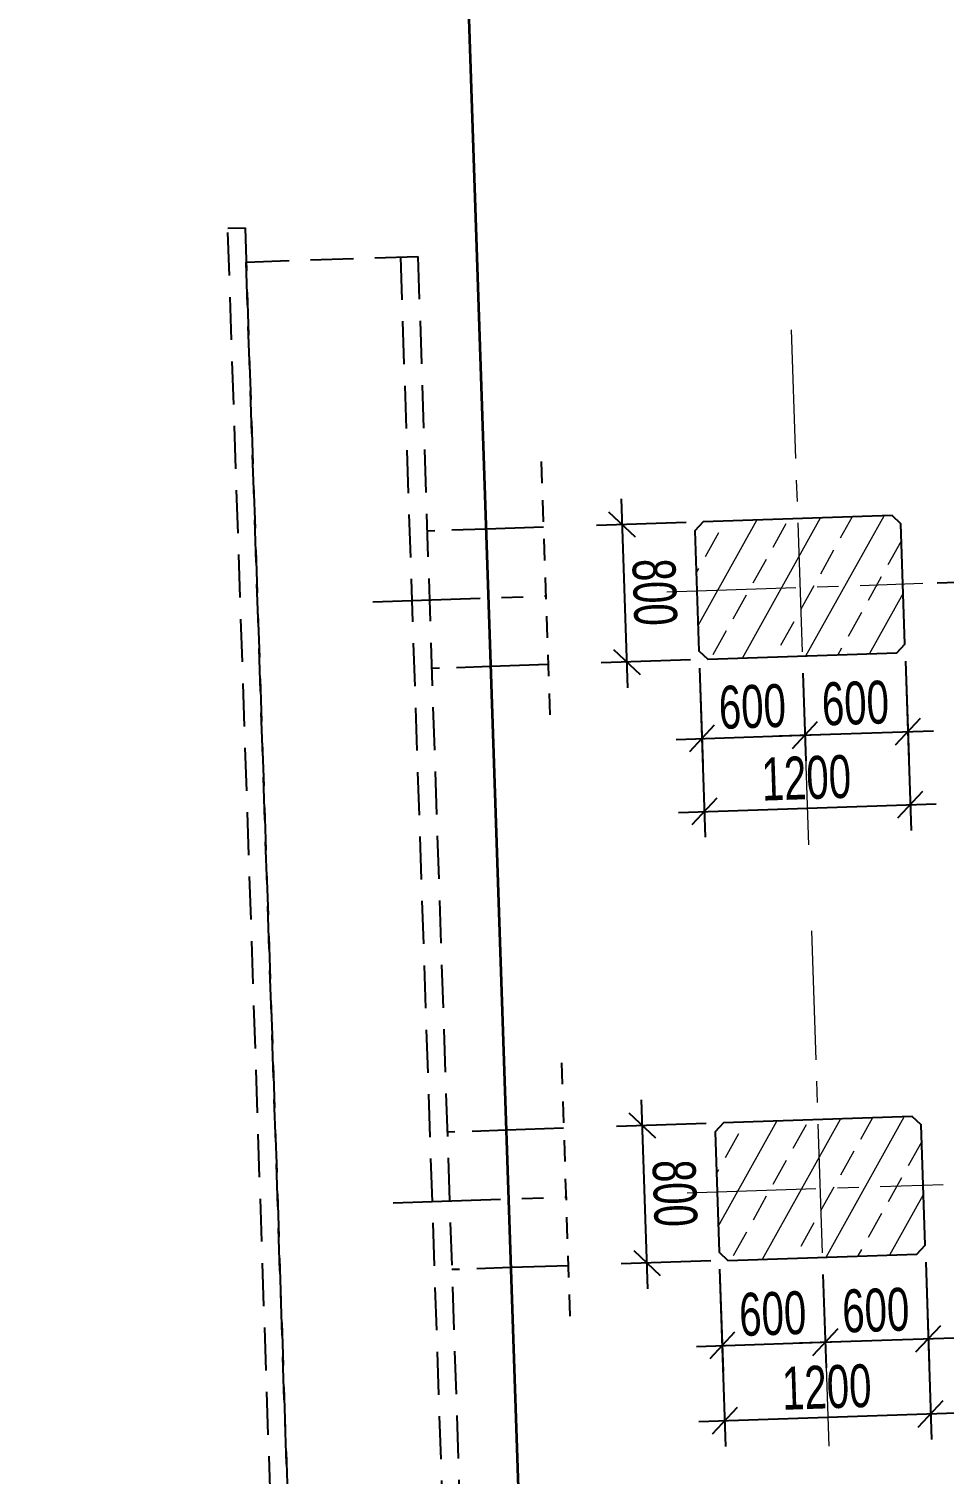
# Model space of a CAD drawing. Header units: metres. Extents: x 8395712 to 9795150, y 4166577 to 5794892.
# Drawn here: x 8418327.61 to 8418332.94, y 5772429.33 to 5772437.74 of the extents above; entities that cross this region are included whole.
import ezdxf

# ---------------------------------------------------------------- set-up
doc = ezdxf.new("R2010")
doc.units = ezdxf.units.M
doc.header["$PDMODE"] = 35
doc.header["$PDSIZE"] = 0.002
for name, pattern in [('CENTER', [2, 1.25, -0.25, 0.25, -0.25]), ('CENTER2', [1.125, 0.75, -0.125, 0.125, -0.125]), ('HIDDEN', [0.375, 0.25, -0.125])]:
    doc.linetypes.add(name, pattern=pattern)
doc.layers.add('00WspGeo-T', color=7, linetype='Continuous')
doc.layers.add('AII_M_konstrukcja beton', color=3, linetype='Continuous')
for name, color, linetype, lineweight in [('AII_M_kreskowanie', 8, 'Continuous', 0), ('AII_M_linie kreskowane', 9, 'HIDDEN', 18), ('AII_M_obiekty osie', 7, 'CENTER2', 18), ('AII_M_opisy wymiary', 1, 'Continuous', 25), ('AII_M_osie', 9, 'CENTER', 18), ('AII_M_teren projektowany', 4, 'Continuous', 70)]:
    doc.layers.add(name, color=color, linetype=linetype, lineweight=lineweight)
doc.styles.add('CDMSTYLE', font='CDMSIMPL.shx', dxfattribs={"width": 0.7, "bigfont": 'CDMBIGPL.shx'})
doc.dimstyles.new('CDM-ME100MM', dxfattribs={"dimscale": 0.1, "dimtxt": 2.5, "dimasz": 1.5, "dimexe": 1.5, "dimexo": 1, "dimgap": 0.5, "dimtad": 1, "dimdec": 0, "dimlfac": 1000, "dimrnd": 1, "dimzin": 9, "dimtxsty": 'CDMSTYLE', "dimblk": 'OBLIQUE', "dimcen": 2.5, "dimdle": 1.5, "dimclrd": 9, "dimclre": 9, "dimclrt": 1, "dimadec": 1, "dimazin": 2, "dimtfac": 1, "dimtdec": 0, "dimtix": 1, "dimtmove": 2, "dimatfit": 3, "dimldrblk": 'DOT', "dimfxl": 1, "dimtvp": 1, "dimtolj": 1, "dimtzin": 0, "dimlwd": 25, "dimlwe": 25, "dimarcsym": 0})

# ---------------------------------------------------------------- blocks, each defined once
blk = doc.blocks.new('_OBLIQUE')
at = {"color": 0, "linetype": 'ByBlock'}
blk.add_line((-0.5, -0.5), (0.5, 0.5), dxfattribs=at)
blk = doc.blocks.new('*D330')
at = {"layer": 'AII_M_opisy wymiary', "color": 9, "linetype": 'ByBlock', "lineweight": 25, "transparency": 16777216}
for p, q in [((8418331.2149, 5772430.4068), (8418331.178, 5772431.5062)), ((8418331.5543, 5772431.3687), (8418331.0331, 5772431.3512)), ((8418331.5811, 5772430.5691), (8418331.0599, 5772430.5517))]:
    blk.add_line(p, q, dxfattribs=at)
at = {"layer": 'Defpoints', "color": 0, "linetype": 'ByBlock', "lineweight": 25, "transparency": 16777216}
for p in [(8418331.183, 5772431.3562), (8418331.6542, 5772431.372), (8418331.681, 5772430.5725)]:
    blk.add_point(p, dxfattribs=at)
at = {"layer": 'AII_M_opisy wymiary', "color": 9, "linetype": 'ByBlock', "lineweight": 25, "transparency": 16777216, "xscale": 0.15, "yscale": 0.15, "zscale": 0.15}
for p, rotation in [((8418331.183, 5772431.3562), 91.92062238634111), ((8418331.2098, 5772430.5567), 271.9206223863411)]:
    blk.add_blockref('_OBLIQUE', p, dxfattribs=dict(at, rotation=rotation))
at = {"layer": 'AII_M_opisy wymiary', "color": 1, "linetype": 'ByBlock', "lineweight": 25, "transparency": 16777216, "insert": (8418331.3713, 5772430.9623), "char_height": 0.25, "attachment_point": 5, "rotation": 271.92062, "style": 'CDMSTYLE'}
blk.add_mtext('\\A1;800', dxfattribs=at)
blk = doc.blocks.new('_DOT')
at = {"color": 0, "linetype": 'ByBlock'}
blk.add_line((-0.5, 0), (-1, 0), dxfattribs=at)
at = {"color": 0, "linetype": 'ByBlock', "const_width": 0.5}
blk.add_lwpolyline([(-0.25, 0, 1), (0.25, 0, 1)], format="xyb", close=True, dxfattribs=at)
blk = doc.blocks.new('*D331')
at = {"layer": 'AII_M_opisy wymiary', "color": 9, "linetype": 'ByBlock', "lineweight": 25, "transparency": 16777216}
for p, q in [((8418331.6327, 5772430.5208), (8418331.6527, 5772429.9265)), ((8418332.2341, 5772430.491), (8418332.2523, 5772429.9466)), ((8418331.4977, 5772430.0714), (8418332.3972, 5772430.1016))]:
    blk.add_line(p, q, dxfattribs=at)
at = {"layer": 'Defpoints', "color": 0, "linetype": 'ByBlock', "lineweight": 25, "transparency": 16777216}
for p in [(8418331.6294, 5772430.6208), (8418332.2307, 5772430.5909), (8418332.2473, 5772430.0965)]:
    blk.add_point(p, dxfattribs=at)
at = {"layer": 'AII_M_opisy wymiary', "color": 9, "linetype": 'ByBlock', "lineweight": 25, "transparency": 16777216, "xscale": 0.15, "yscale": 0.15, "zscale": 0.15}
for p, rotation in [((8418331.6476, 5772430.0764), 181.9206223863411), ((8418332.2473, 5772430.0965), 1.920622386341111)]:
    blk.add_blockref('_OBLIQUE', p, dxfattribs=dict(at, rotation=rotation))
at = {"layer": 'AII_M_opisy wymiary', "color": 1, "linetype": 'ByBlock', "lineweight": 25, "transparency": 16777216, "insert": (8418331.9416, 5772430.2614), "char_height": 0.25, "attachment_point": 5, "rotation": 1.92062, "style": 'CDMSTYLE'}
blk.add_mtext('\\A1;600', dxfattribs=at)
blk = doc.blocks.new('*D332')
at = {"layer": 'AII_M_opisy wymiary', "color": 9, "linetype": 'ByBlock', "lineweight": 25, "transparency": 16777216}
for p, q in [((8418332.8321, 5772430.5611), (8418332.852, 5772429.9667)), ((8418332.2341, 5772430.491), (8418332.2523, 5772429.9466)), ((8418332.0974, 5772430.0915), (8418332.9969, 5772430.1217))]:
    blk.add_line(p, q, dxfattribs=at)
at = {"layer": 'Defpoints', "color": 0, "linetype": 'ByBlock', "lineweight": 25, "transparency": 16777216}
for p in [(8418332.8287, 5772430.661), (8418332.2307, 5772430.5909), (8418332.847, 5772430.1166)]:
    blk.add_point(p, dxfattribs=at)
at = {"layer": 'AII_M_opisy wymiary', "color": 9, "linetype": 'ByBlock', "lineweight": 25, "transparency": 16777216, "xscale": 0.15, "yscale": 0.15, "zscale": 0.15}
for p, rotation in [((8418332.2473, 5772430.0965), 181.9206223863411), ((8418332.847, 5772430.1166), 1.920622386341111)]:
    blk.add_blockref('_OBLIQUE', p, dxfattribs=dict(at, rotation=rotation))
at = {"layer": 'AII_M_opisy wymiary', "color": 1, "linetype": 'ByBlock', "lineweight": 25, "transparency": 16777216, "insert": (8418332.5413, 5772430.2815), "char_height": 0.25, "attachment_point": 5, "rotation": 1.92062, "style": 'CDMSTYLE'}
blk.add_mtext('\\A1;600', dxfattribs=at)
blk = doc.blocks.new('*D329')
at = {"layer": 'AII_M_opisy wymiary', "color": 9, "linetype": 'ByBlock', "lineweight": 25, "transparency": 16777216}
for p, q in [((8418332.8321, 5772430.5611), (8418332.8667, 5772429.5296)), ((8418331.6327, 5772430.5208), (8418331.6673, 5772429.4893)), ((8418331.5124, 5772429.6342), (8418333.0115, 5772429.6845))]:
    blk.add_line(p, q, dxfattribs=at)
at = {"layer": 'Defpoints', "color": 0, "linetype": 'ByBlock', "lineweight": 25, "transparency": 16777216}
for p in [(8418332.8287, 5772430.661), (8418331.6294, 5772430.6208), (8418332.8616, 5772429.6795)]:
    blk.add_point(p, dxfattribs=at)
at = {"layer": 'AII_M_opisy wymiary', "color": 9, "linetype": 'ByBlock', "lineweight": 25, "transparency": 16777216, "xscale": 0.15, "yscale": 0.15, "zscale": 0.15}
for p, rotation in [((8418331.6623, 5772429.6393), 181.9206223863411), ((8418332.8616, 5772429.6795), 1.920622386341111)]:
    blk.add_blockref('_OBLIQUE', p, dxfattribs=dict(at, rotation=rotation))
at = {"layer": 'AII_M_opisy wymiary', "color": 1, "linetype": 'ByBlock', "lineweight": 25, "transparency": 16777216, "insert": (8418332.2561, 5772429.8343), "char_height": 0.25, "attachment_point": 5, "rotation": 1.92062, "style": 'CDMSTYLE'}
blk.add_mtext('\\A1;1200', dxfattribs=at)
blk = doc.blocks.new('*D334')
at = {"layer": 'AII_M_opisy wymiary', "color": 9, "linetype": 'ByBlock', "lineweight": 25, "transparency": 16777216}
for p, q in [((8418331.0976, 5772433.9048), (8418331.0607, 5772435.0042)), ((8418331.437, 5772434.8667), (8418330.9158, 5772434.8493)), ((8418331.4638, 5772434.0672), (8418330.9426, 5772434.0497))]:
    blk.add_line(p, q, dxfattribs=at)
at = {"layer": 'Defpoints', "color": 0, "linetype": 'ByBlock', "lineweight": 25, "transparency": 16777216}
for p in [(8418331.0657, 5772434.8543), (8418331.5369, 5772434.8701), (8418331.5637, 5772434.0705)]:
    blk.add_point(p, dxfattribs=at)
at = {"layer": 'AII_M_opisy wymiary', "color": 9, "linetype": 'ByBlock', "lineweight": 25, "transparency": 16777216, "xscale": 0.15, "yscale": 0.15, "zscale": 0.15}
for p, rotation in [((8418331.0657, 5772434.8543), 91.92062238634111), ((8418331.0925, 5772434.0547), 271.9206223863411)]:
    blk.add_blockref('_OBLIQUE', p, dxfattribs=dict(at, rotation=rotation))
at = {"layer": 'AII_M_opisy wymiary', "color": 1, "linetype": 'ByBlock', "lineweight": 25, "transparency": 16777216, "insert": (8418331.254, 5772434.4604), "char_height": 0.25, "attachment_point": 5, "rotation": 271.92062, "style": 'CDMSTYLE'}
blk.add_mtext('\\A1;800', dxfattribs=at)
blk = doc.blocks.new('*D335')
at = {"layer": 'AII_M_opisy wymiary', "color": 9, "linetype": 'ByBlock', "lineweight": 25, "transparency": 16777216}
for p, q in [((8418331.5154, 5772434.0189), (8418331.5342, 5772433.4595)), ((8418332.1168, 5772433.989), (8418332.1339, 5772433.4796)), ((8418331.3792, 5772433.6044), (8418332.2787, 5772433.6345))]:
    blk.add_line(p, q, dxfattribs=at)
at = {"layer": 'Defpoints', "color": 0, "linetype": 'ByBlock', "lineweight": 25, "transparency": 16777216}
for p in [(8418331.5121, 5772434.1188), (8418332.1134, 5772434.089), (8418332.1288, 5772433.6295)]:
    blk.add_point(p, dxfattribs=at)
at = {"layer": 'AII_M_opisy wymiary', "color": 9, "linetype": 'ByBlock', "lineweight": 25, "transparency": 16777216, "xscale": 0.15, "yscale": 0.15, "zscale": 0.15}
for p, rotation in [((8418331.5292, 5772433.6094), 181.9206223863411), ((8418332.1288, 5772433.6295), 1.920622386341111)]:
    blk.add_blockref('_OBLIQUE', p, dxfattribs=dict(at, rotation=rotation))
at = {"layer": 'AII_M_opisy wymiary', "color": 1, "linetype": 'ByBlock', "lineweight": 25, "transparency": 16777216, "insert": (8418331.8231, 5772433.7944), "char_height": 0.25, "attachment_point": 5, "rotation": 1.92062, "style": 'CDMSTYLE'}
blk.add_mtext('\\A1;600', dxfattribs=at)
blk = doc.blocks.new('*D336')
at = {"layer": 'AII_M_opisy wymiary', "color": 9, "linetype": 'ByBlock', "lineweight": 25, "transparency": 16777216}
for p, q in [((8418332.7148, 5772434.0591), (8418332.7335, 5772433.4997)), ((8418332.1168, 5772433.989), (8418332.1339, 5772433.4796)), ((8418331.9789, 5772433.6245), (8418332.8784, 5772433.6547))]:
    blk.add_line(p, q, dxfattribs=at)
at = {"layer": 'Defpoints', "color": 0, "linetype": 'ByBlock', "lineweight": 25, "transparency": 16777216}
for p in [(8418332.1134, 5772434.089), (8418332.7114, 5772434.159), (8418332.7285, 5772433.6496)]:
    blk.add_point(p, dxfattribs=at)
at = {"layer": 'AII_M_opisy wymiary', "color": 9, "linetype": 'ByBlock', "lineweight": 25, "transparency": 16777216, "xscale": 0.15, "yscale": 0.15, "zscale": 0.15}
for p, rotation in [((8418332.1288, 5772433.6295), 181.9206223863411), ((8418332.7285, 5772433.6496), 1.920622386341111)]:
    blk.add_blockref('_OBLIQUE', p, dxfattribs=dict(at, rotation=rotation))
at = {"layer": 'AII_M_opisy wymiary', "color": 1, "linetype": 'ByBlock', "lineweight": 25, "transparency": 16777216, "insert": (8418332.4228, 5772433.8145), "char_height": 0.25, "attachment_point": 5, "rotation": 1.92062, "style": 'CDMSTYLE'}
blk.add_mtext('\\A1;600', dxfattribs=at)
blk = doc.blocks.new('*D333')
at = {"layer": 'AII_M_opisy wymiary', "color": 9, "linetype": 'ByBlock', "lineweight": 25, "transparency": 16777216}
for p, q in [((8418331.5154, 5772434.0189), (8418331.5484, 5772433.0344)), ((8418332.7148, 5772434.0591), (8418332.7478, 5772433.0747)), ((8418331.3935, 5772433.1793), (8418332.8927, 5772433.2296))]:
    blk.add_line(p, q, dxfattribs=at)
at = {"layer": 'Defpoints', "color": 0, "linetype": 'ByBlock', "lineweight": 25, "transparency": 16777216}
for p in [(8418331.5121, 5772434.1188), (8418332.7114, 5772434.159), (8418332.7427, 5772433.2246)]:
    blk.add_point(p, dxfattribs=at)
at = {"layer": 'AII_M_opisy wymiary', "color": 9, "linetype": 'ByBlock', "lineweight": 25, "transparency": 16777216, "xscale": 0.15, "yscale": 0.15, "zscale": 0.15}
for p, rotation in [((8418331.5434, 5772433.1844), 181.9206223863411), ((8418332.7427, 5772433.2246), 1.920622386341111)]:
    blk.add_blockref('_OBLIQUE', p, dxfattribs=dict(at, rotation=rotation))
at = {"layer": 'AII_M_opisy wymiary', "color": 1, "linetype": 'ByBlock', "lineweight": 25, "transparency": 16777216, "insert": (8418332.1372, 5772433.3794), "char_height": 0.25, "attachment_point": 5, "rotation": 1.92062, "style": 'CDMSTYLE'}
blk.add_mtext('\\A1;1200', dxfattribs=at)

msp = doc.modelspace()

# ---------------------------------------------------------------- hatches: boundary and pattern name
at = {"layer": 'AII_M_kreskowanie'}
h = msp.add_hatch(dxfattribs=at)
h.set_pattern_fill('ANSI33', color=256, scale=0.05, angle=-353.27468)
h.set_pattern_definition([(240.89043, (8418354.9525, 5772609.51338), (0.2773969, -0.15445784), []), (240.89043, (8418354.73658, 5772609.4519), (0.2773969, -0.15445784), [0.15875, -0.079375])])
h.paths.add_polyline_path([(8418332.6631, 5772434.1074), (8418332.7114, 5772434.159), (8418332.6863, 5772434.9086), (8418331.4869, 5772434.8684), (8418331.5138, 5772434.0689)])
h = msp.add_hatch(dxfattribs=at)
h.set_pattern_fill('ANSI33', color=256, scale=0.05, angle=-353.27468)
h.set_pattern_definition([(240.89043, (8418355.0698, 5772606.01535), (0.2773969, -0.15445784), []), (240.89043, (8418354.8539, 5772605.95388), (0.2773969, -0.15445784), [0.15875, -0.079375])])
h.paths.add_polyline_path([(8418332.7804, 5772430.6094), (8418332.8287, 5772430.661), (8418332.8036, 5772431.4106), (8418331.6042, 5772431.3704), (8418331.6311, 5772430.5708)])

# ---------------------------------------------------------------- linework, layer by layer
at = {"color": 1, "linetype": 'HIDDEN', "lineweight": 25, "elevation": 0}
msp.add_lwpolyline([(8418329.3627, 5772421.8899), (8418328.8767, 5772436.3818), (8418329.8762, 5772436.4153), (8418330.3621, 5772421.9234)], close=True, dxfattribs=at)
at = {"color": 1, "linetype": 'HIDDEN', "lineweight": 25}
msp.add_lwpolyline([(8418330.2622, 5772421.9201), (8418329.7762, 5772436.4119)], dxfattribs=at)
at = {"layer": '00WspGeo-T', "color": 9, "linetype": 'HIDDEN', "lineweight": 25, "elevation": 0}
msp.add_lwpolyline([(8418328.87, 5772436.5817), (8418329.3694, 5772421.69), (8418329.2695, 5772421.6866), (8418328.7701, 5772436.5783)], close=True, dxfattribs=at)
at = {"layer": 'AII_M_konstrukcja beton', "color": 1, "linetype": 'HIDDEN', "ltscale": 0.8}
for p, q in [((8418330.2746, 5772434.8277), (8418329.9305, 5772434.8162)), ((8418330.3014, 5772434.0282), (8418329.9573, 5772434.0167)), ((8418330.3919, 5772431.3297), (8418330.0478, 5772431.3182)), ((8418330.4187, 5772430.5302), (8418330.0746, 5772430.5186))]:
    msp.add_line(p, q, dxfattribs=at)
at = {"layer": 'AII_M_konstrukcja beton', "color": 1}
for p, q in [((8418330.6073, 5772434.8389), (8418330.2746, 5772434.8277)), ((8418330.6341, 5772434.0394), (8418330.3014, 5772434.0282)), ((8418330.7246, 5772431.3409), (8418330.3919, 5772431.3297)), ((8418330.7514, 5772430.5413), (8418330.4187, 5772430.5302))]:
    msp.add_line(p, q, dxfattribs=at)
at = {"layer": 'AII_M_konstrukcja beton'}
for points in [[(8418332.6631, 5772434.1074), (8418332.7114, 5772434.159), (8418332.6879, 5772434.8586), (8418332.6363, 5772434.9069), (8418331.5369, 5772434.8701), (8418331.4886, 5772434.8184), (8418331.5121, 5772434.1188), (8418331.5637, 5772434.0705)], [(8418332.7804, 5772430.6094), (8418332.8287, 5772430.661), (8418332.8052, 5772431.3606), (8418332.7536, 5772431.4089), (8418331.6542, 5772431.372), (8418331.6059, 5772431.3204), (8418331.6294, 5772430.6208), (8418331.681, 5772430.5725)]]:
    msp.add_lwpolyline(points, close=True, dxfattribs=at)
at = {"layer": 'AII_M_linie kreskowane', "color": 9, "lineweight": 25, "ltscale": 0.5}
for p, q in [((8418330.5945, 5772435.2205), (8418330.6454, 5772433.7008)), ((8418330.7118, 5772431.7224), (8418330.7627, 5772430.2027))]:
    msp.add_line(p, q, dxfattribs=at)
at = {"layer": 'AII_M_obiekty osie', "color": 8}
for p, q in [((8418332.0497, 5772435.9879), (8418332.1503, 5772432.9896)), ((8418331.326, 5772434.4628), (8418332.816, 5772434.5127)), ((8418332.167, 5772432.4899), (8418332.2676, 5772429.4915)), ((8418331.4433, 5772430.9647), (8418332.9333, 5772431.0147))]:
    msp.add_line(p, q, dxfattribs=at)
at = {"layer": 'AII_M_opisy wymiary', "color": 1, "linetype": 'ByBlock', "lineweight": 40}
msp.add_circle((8418171.8303, 5772432.124), 22459.4841, dxfattribs=at)
at = {"layer": 'AII_M_osie', "color": 9, "lineweight": 25, "ltscale": 0.5}
for p, q in [((8418332.898, 5772434.5155), (8418335.5765, 5772434.6053)), ((8418329.614, 5772434.4054), (8418330.6207, 5772434.4392)), ((8418329.732, 5772430.9074), (8418330.7387, 5772430.9411))]:
    msp.add_line(p, q, dxfattribs=at)
at = {"layer": 'AII_M_teren projektowany', "color": 94, "lineweight": 35}
msp.add_lwpolyline([(8418330.1906, 5772437.3337), (8418329.6497, 5772453.4629)], dxfattribs=at)
at = {"layer": 'AII_M_teren projektowany', "color": 94, "lineweight": 35, "elevation": 0}
msp.add_lwpolyline([(8418330.7386, 5772420.9899), (8418330.1906, 5772437.3337)], dxfattribs=at)

# ---------------------------------------------------------------- dimensions: what is measured, and where the dimension line sits
at = {"layer": 'AII_M_opisy wymiary', "color": 1, "linetype": 'ByBlock', "lineweight": 25}
for base, p1, p2, angle, picture, middle in [((8418331.0657, 5772434.8543), (8418331.5637, 5772434.0705), (8418331.5369, 5772434.8701), 271.92062, '*D334', (8418331.254, 5772434.4604)), ((8418332.1288, 5772433.6295), (8418331.5121, 5772434.1188), (8418332.1134, 5772434.089), 1.92062, '*D335', (8418331.8231, 5772433.7944)), ((8418332.7427, 5772433.2246), (8418331.5121, 5772434.1188), (8418332.7114, 5772434.159), 1.92062, '*D333', (8418332.1372, 5772433.3794)), ((8418332.7285, 5772433.6496), (8418332.1134, 5772434.089), (8418332.7114, 5772434.159), 1.92062, '*D336', (8418332.4228, 5772433.8145)), ((8418331.183, 5772431.3562), (8418331.681, 5772430.5725), (8418331.6542, 5772431.372), 271.92062, '*D330', (8418331.3713, 5772430.9623)), ((8418332.8616, 5772429.6795), (8418331.6294, 5772430.6208), (8418332.8287, 5772430.661), 1.92062, '*D329', (8418332.2561, 5772429.8343)), ((8418332.847, 5772430.1166), (8418332.2307, 5772430.5909), (8418332.8287, 5772430.661), 1.92062, '*D332', (8418332.5413, 5772430.2815)), ((8418332.2473, 5772430.0965), (8418331.6294, 5772430.6208), (8418332.2307, 5772430.5909), 1.92062, '*D331', (8418331.9416, 5772430.2614))]:
    dim = msp.add_linear_dim(base=base, p1=p1, p2=p2, angle=angle, dimstyle='CDM-ME100MM', dxfattribs=at)
    dim.commit()
    dim.dimension.update_dxf_attribs({"geometry": picture, "text_midpoint": middle})

doc.saveas('drawing.dxf')
